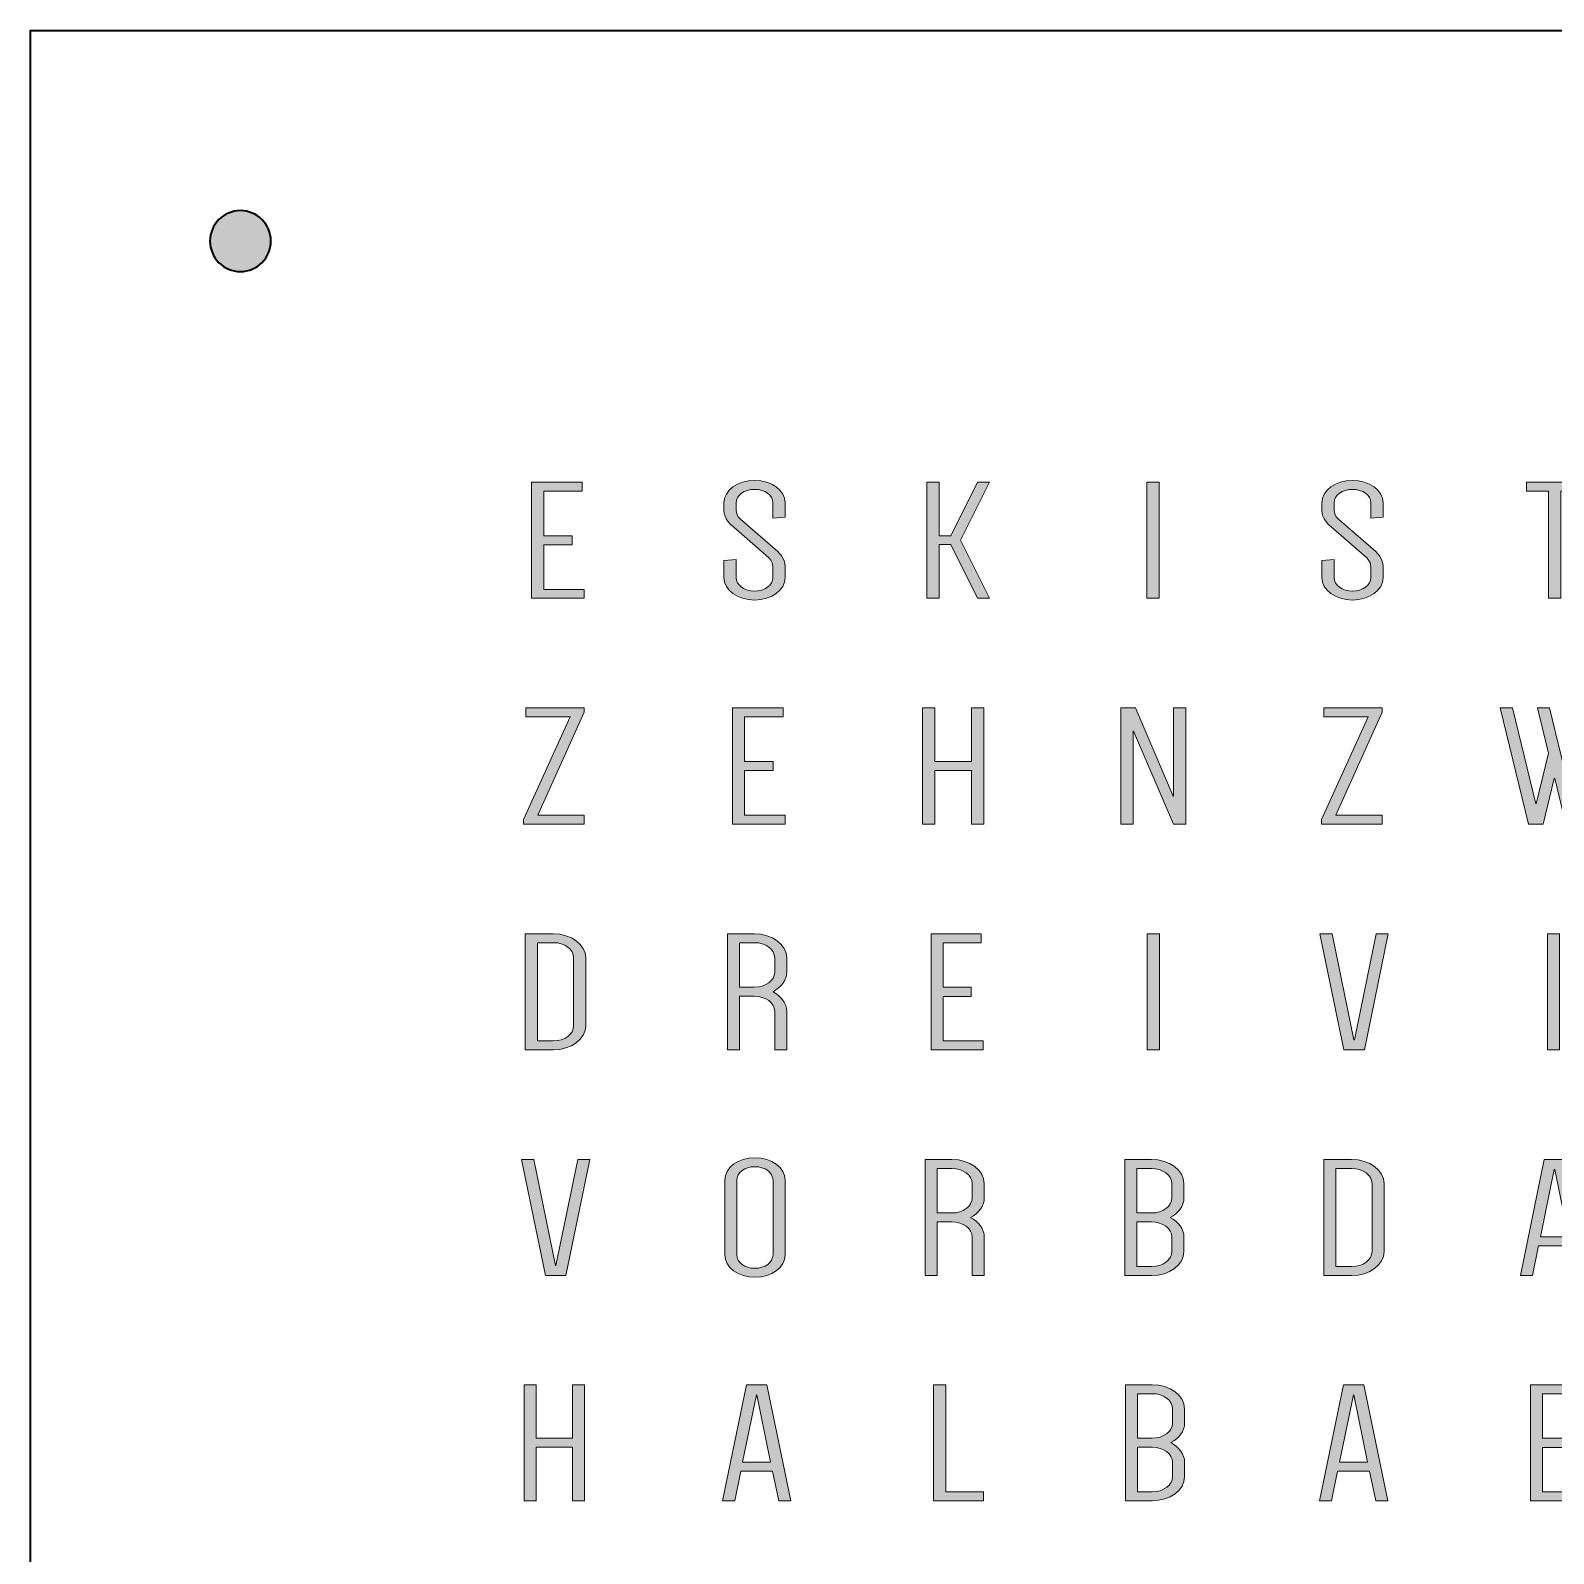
# Model space of a CAD drawing. Header units: inches. Extents: x 0.1 to 50.1, y -50.1 to -0.1.
# Drawn here: x 0.09 to 25.08, y -25.08 to -0.09 of the extents above; entities that cross this region are included whole.
import ezdxf

# ---------------------------------------------------------------- set-up
doc = ezdxf.new("R2010")
doc.units = ezdxf.units.IN
doc.header["$MEASUREMENT"] = 0
doc.layers.add('Ebene 1', color=7, linetype='Continuous')

# ---------------------------------------------------------------- blocks, each defined once
blk = doc.blocks.new('block 2')
at = {"layer": 'Ebene 1'}
h = blk.add_hatch(color=7, dxfattribs=at)
h.dxf.hatch_style = 2
edge = h.paths.add_edge_path()
edge.add_spline(control_points=[(11.585, -8.203), (11.585, -8.203), (11.469, -8.102), (11.469, -7.966), (11.469, -7.966), (11.469, -7.839), (11.469, -7.839), (11.469, -7.635), (11.693, -7.472), (11.971, -7.472), (12.249, -7.472), (12.473, -7.635), (12.473, -7.839), (12.473, -7.839), (12.473, -8.076), (12.473, -8.076), (12.473, -8.076), (12.272, -8.093), (12.272, -8.093), (12.272, -8.093), (12.272, -7.839), (12.272, -7.839), (12.272, -7.717), (12.137, -7.619), (11.971, -7.619), (11.805, -7.619), (11.67, -7.717), (11.67, -7.839), (11.67, -7.839), (11.67, -7.966), (11.67, -7.966), (11.67, -8.048), (11.739, -8.107), (11.739, -8.107), (11.739, -8.107), (12.353, -8.641), (12.353, -8.641), (12.353, -8.641), (12.473, -8.746), (12.473, -8.884), (12.473, -8.884), (12.473, -9.068), (12.473, -9.068), (12.473, -9.271), (12.249, -9.435), (11.971, -9.435), (11.693, -9.435), (11.469, -9.271), (11.469, -9.068), (11.469, -9.068), (11.469, -8.788), (11.469, -8.788), (11.469, -8.788), (11.67, -8.771), (11.67, -8.771), (11.67, -8.771), (11.67, -9.068), (11.67, -9.068), (11.67, -9.19), (11.805, -9.288), (11.971, -9.288), (12.137, -9.288), (12.272, -9.19), (12.272, -9.068), (12.272, -9.068), (12.272, -8.884), (12.272, -8.884), (12.272, -8.802), (12.199, -8.737), (12.199, -8.737), (12.199, -8.737), (11.585, -8.203), (11.585, -8.203)], knot_values=[0, 0, 0, 0, 1, 1, 1, 2, 2, 2, 3, 3, 3, 4, 4, 4, 5, 5, 5, 6, 6, 6, 7, 7, 7, 8, 8, 8, 9, 9, 9, 10, 10, 10, 11, 11, 11, 12, 12, 12, 13, 13, 13, 14, 14, 14, 15, 15, 15, 16, 16, 16, 17, 17, 17, 18, 18, 18, 19, 19, 19, 20, 20, 20, 21, 21, 21, 22, 22, 22, 23, 23, 23, 24, 24, 24, 24], degree=3, periodic=1)
h = blk.add_hatch(color=7, dxfattribs=at)
h.dxf.hatch_style = 2
edge = h.paths.add_edge_path()
edge.add_spline(control_points=[(21.397, -8.203), (21.397, -8.203), (21.281, -8.102), (21.281, -7.966), (21.281, -7.966), (21.281, -7.839), (21.281, -7.839), (21.281, -7.635), (21.505, -7.472), (21.783, -7.472), (22.061, -7.472), (22.285, -7.635), (22.285, -7.839), (22.285, -7.839), (22.285, -8.076), (22.285, -8.076), (22.285, -8.076), (22.084, -8.093), (22.084, -8.093), (22.084, -8.093), (22.084, -7.839), (22.084, -7.839), (22.084, -7.717), (21.949, -7.619), (21.783, -7.619), (21.617, -7.619), (21.482, -7.717), (21.482, -7.839), (21.482, -7.839), (21.482, -7.966), (21.482, -7.966), (21.482, -8.048), (21.551, -8.107), (21.551, -8.107), (21.551, -8.107), (22.165, -8.641), (22.165, -8.641), (22.165, -8.641), (22.285, -8.746), (22.285, -8.884), (22.285, -8.884), (22.285, -9.068), (22.285, -9.068), (22.285, -9.271), (22.061, -9.435), (21.783, -9.435), (21.505, -9.435), (21.281, -9.271), (21.281, -9.068), (21.281, -9.068), (21.281, -8.788), (21.281, -8.788), (21.281, -8.788), (21.482, -8.771), (21.482, -8.771), (21.482, -8.771), (21.482, -9.068), (21.482, -9.068), (21.482, -9.19), (21.617, -9.288), (21.783, -9.288), (21.949, -9.288), (22.084, -9.19), (22.084, -9.068), (22.084, -9.068), (22.084, -8.884), (22.084, -8.884), (22.084, -8.802), (22.011, -8.737), (22.011, -8.737), (22.011, -8.737), (21.397, -8.203), (21.397, -8.203)], knot_values=[0, 0, 0, 0, 1, 1, 1, 2, 2, 2, 3, 3, 3, 4, 4, 4, 5, 5, 5, 6, 6, 6, 7, 7, 7, 8, 8, 8, 9, 9, 9, 10, 10, 10, 11, 11, 11, 12, 12, 12, 13, 13, 13, 14, 14, 14, 15, 15, 15, 16, 16, 16, 17, 17, 17, 18, 18, 18, 19, 19, 19, 20, 20, 20, 21, 21, 21, 22, 22, 22, 23, 23, 23, 24, 24, 24, 24], degree=3, periodic=1)
h = blk.add_hatch(color=7, dxfattribs=at)
h.dxf.hatch_style = 2
h.paths.add_polyline_path([(8.511, -7.647), (8.511, -8.379), (8.978, -8.379), (8.978, -8.528), (8.511, -8.528), (8.511, -9.26), (9.175, -9.26), (9.175, -9.407), (8.31, -9.407), (8.31, -7.5), (9.144, -7.5), (9.144, -7.647)])
h = blk.add_hatch(color=7, dxfattribs=at)
h.dxf.hatch_style = 2
h.paths.add_polyline_path([(14.797, -7.5), (14.998, -7.5), (14.998, -8.379), (15.191, -8.379), (15.628, -7.5), (15.828, -7.5), (15.35, -8.452), (15.828, -9.407), (15.628, -9.407), (15.191, -8.526), (14.998, -8.526), (14.998, -9.407), (14.797, -9.407)])
h = blk.add_hatch(color=7, dxfattribs=at)
h.dxf.hatch_style = 2
h.paths.add_polyline_path([(18.408, -9.407), (18.408, -7.5), (18.609, -7.5), (18.609, -9.407)])
h = blk.add_hatch(color=7, dxfattribs=at)
h.dxf.hatch_style = 2
h.paths.add_polyline_path([(25.564, -7.647), (25.204, -7.647), (25.204, -9.407), (25, -9.407), (25, -7.647), (24.637, -7.647), (24.637, -7.5), (25.564, -7.5)])
at = {"layer": 'Ebene 1', "lineweight": 0}
for points in [[(8.511, -7.647), (8.511, -8.379), (8.978, -8.379), (8.978, -8.528), (8.511, -8.528), (8.511, -9.26), (9.175, -9.26), (9.175, -9.407), (8.31, -9.407), (8.31, -7.5), (9.144, -7.5), (9.144, -7.647), (8.511, -7.647)], [(14.797, -7.5), (14.998, -7.5), (14.998, -8.379), (15.191, -8.379), (15.628, -7.5), (15.828, -7.5), (15.35, -8.452), (15.828, -9.407), (15.628, -9.407), (15.191, -8.526), (14.998, -8.526), (14.998, -9.407), (14.797, -9.407), (14.797, -7.5)], [(18.408, -9.407), (18.408, -7.5), (18.609, -7.5), (18.609, -9.407), (18.408, -9.407)], [(25.564, -7.647), (25.204, -7.647), (25.204, -9.407), (25, -9.407), (25, -7.647), (24.637, -7.647), (24.637, -7.5), (25.564, -7.5), (25.564, -7.647)]]:
    blk.add_lwpolyline(points, dxfattribs=at)
for points in [[(11.585, -8.203), (11.585, -8.203), (11.469, -8.102), (11.469, -7.966), (11.469, -7.966), (11.469, -7.839), (11.469, -7.839), (11.469, -7.635), (11.693, -7.472), (11.971, -7.472), (12.249, -7.472), (12.473, -7.635), (12.473, -7.839), (12.473, -7.839), (12.473, -8.076), (12.473, -8.076), (12.473, -8.076), (12.272, -8.093), (12.272, -8.093), (12.272, -8.093), (12.272, -7.839), (12.272, -7.839), (12.272, -7.717), (12.137, -7.619), (11.971, -7.619), (11.805, -7.619), (11.67, -7.717), (11.67, -7.839), (11.67, -7.839), (11.67, -7.966), (11.67, -7.966), (11.67, -8.048), (11.739, -8.107), (11.739, -8.107), (11.739, -8.107), (12.353, -8.641), (12.353, -8.641), (12.353, -8.641), (12.473, -8.746), (12.473, -8.884), (12.473, -8.884), (12.473, -9.068), (12.473, -9.068), (12.473, -9.271), (12.249, -9.435), (11.971, -9.435), (11.693, -9.435), (11.469, -9.271), (11.469, -9.068), (11.469, -9.068), (11.469, -8.788), (11.469, -8.788), (11.469, -8.788), (11.67, -8.771), (11.67, -8.771), (11.67, -8.771), (11.67, -9.068), (11.67, -9.068), (11.67, -9.19), (11.805, -9.288), (11.971, -9.288), (12.137, -9.288), (12.272, -9.19), (12.272, -9.068), (12.272, -9.068), (12.272, -8.884), (12.272, -8.884), (12.272, -8.802), (12.199, -8.737), (12.199, -8.737), (12.199, -8.737), (11.585, -8.203), (11.585, -8.203)], [(21.397, -8.203), (21.397, -8.203), (21.281, -8.102), (21.281, -7.966), (21.281, -7.966), (21.281, -7.839), (21.281, -7.839), (21.281, -7.635), (21.505, -7.472), (21.783, -7.472), (22.061, -7.472), (22.285, -7.635), (22.285, -7.839), (22.285, -7.839), (22.285, -8.076), (22.285, -8.076), (22.285, -8.076), (22.084, -8.093), (22.084, -8.093), (22.084, -8.093), (22.084, -7.839), (22.084, -7.839), (22.084, -7.717), (21.949, -7.619), (21.783, -7.619), (21.617, -7.619), (21.482, -7.717), (21.482, -7.839), (21.482, -7.839), (21.482, -7.966), (21.482, -7.966), (21.482, -8.048), (21.551, -8.107), (21.551, -8.107), (21.551, -8.107), (22.165, -8.641), (22.165, -8.641), (22.165, -8.641), (22.285, -8.746), (22.285, -8.884), (22.285, -8.884), (22.285, -9.068), (22.285, -9.068), (22.285, -9.271), (22.061, -9.435), (21.783, -9.435), (21.505, -9.435), (21.281, -9.271), (21.281, -9.068), (21.281, -9.068), (21.281, -8.788), (21.281, -8.788), (21.281, -8.788), (21.482, -8.771), (21.482, -8.771), (21.482, -8.771), (21.482, -9.068), (21.482, -9.068), (21.482, -9.19), (21.617, -9.288), (21.783, -9.288), (21.949, -9.288), (22.084, -9.19), (22.084, -9.068), (22.084, -9.068), (22.084, -8.884), (22.084, -8.884), (22.084, -8.802), (22.011, -8.737), (22.011, -8.737), (22.011, -8.737), (21.397, -8.203), (21.397, -8.203)]]:
    blk.add_open_spline(points, degree=3, knots=[0, 0, 0, 0, 1, 1, 1, 2, 2, 2, 3, 3, 3, 4, 4, 4, 5, 5, 5, 6, 6, 6, 7, 7, 7, 8, 8, 8, 9, 9, 9, 10, 10, 10, 11, 11, 11, 12, 12, 12, 13, 13, 13, 14, 14, 14, 15, 15, 15, 16, 16, 16, 17, 17, 17, 18, 18, 18, 19, 19, 19, 20, 20, 20, 21, 21, 21, 22, 22, 22, 23, 23, 23, 24, 24, 24, 24], dxfattribs=at)
blk = doc.blocks.new('block 3')
at = {"layer": 'Ebene 1'}
h = blk.add_hatch(color=7, dxfattribs=at)
h.dxf.hatch_style = 2
h.paths.add_polyline_path([(8.178, -13.038), (8.946, -11.351), (8.216, -11.351), (8.216, -11.204), (9.174, -11.204), (9.174, -11.277), (8.413, -12.964), (9.174, -12.964), (9.174, -13.111), (8.178, -13.111)])
h = blk.add_hatch(color=7, dxfattribs=at)
h.dxf.hatch_style = 2
h.paths.add_polyline_path([(11.807, -11.351), (11.807, -12.083), (12.275, -12.083), (12.275, -12.233), (11.807, -12.233), (11.807, -12.964), (12.472, -12.964), (12.472, -13.111), (11.607, -13.111), (11.607, -11.204), (12.441, -11.204), (12.441, -11.351)])
h = blk.add_hatch(color=7, dxfattribs=at)
h.dxf.hatch_style = 2
h.paths.add_polyline_path([(15.731, -11.204), (15.731, -13.111), (15.53, -13.111), (15.53, -12.23), (14.928, -12.23), (14.928, -13.111), (14.727, -13.111), (14.727, -11.204), (14.928, -11.204), (14.928, -12.083), (15.53, -12.083), (15.53, -11.204)])
h = blk.add_hatch(color=7, dxfattribs=at)
h.dxf.hatch_style = 2
h.paths.add_polyline_path([(17.982, -11.204), (18.225, -11.204), (18.839, -12.651), (18.847, -12.651), (18.847, -11.204), (19.048, -11.204), (19.048, -13.111), (18.847, -13.111), (18.191, -11.585), (18.183, -11.585), (18.183, -13.111), (17.982, -13.111)])
h = blk.add_hatch(color=7, dxfattribs=at)
h.dxf.hatch_style = 2
h.paths.add_polyline_path([(21.272, -13.038), (22.041, -11.351), (21.311, -11.351), (21.311, -11.204), (22.269, -11.204), (22.269, -11.277), (21.508, -12.964), (22.269, -12.964), (22.269, -13.111), (21.272, -13.111)])
h = blk.add_hatch(color=7, dxfattribs=at)
h.dxf.hatch_style = 2
h.paths.add_polyline_path([(25.524, -13.111), (25.284, -13.111), (25.103, -12.362), (25.095, -12.362), (24.914, -13.111), (24.674, -13.111), (24.207, -11.204), (24.408, -11.204), (24.79, -12.781), (24.798, -12.781), (24.999, -11.95), (24.817, -11.204), (25.018, -11.204), (25.4, -12.781), (25.408, -12.781), (25.79, -11.204), (25.991, -11.204)])
at = {"layer": 'Ebene 1', "lineweight": 0}
for points in [[(8.178, -13.038), (8.946, -11.351), (8.216, -11.351), (8.216, -11.204), (9.174, -11.204), (9.174, -11.277), (8.413, -12.964), (9.174, -12.964), (9.174, -13.111), (8.178, -13.111), (8.178, -13.038)], [(11.807, -11.351), (11.807, -12.083), (12.275, -12.083), (12.275, -12.233), (11.807, -12.233), (11.807, -12.964), (12.472, -12.964), (12.472, -13.111), (11.607, -13.111), (11.607, -11.204), (12.441, -11.204), (12.441, -11.351), (11.807, -11.351)], [(15.731, -11.204), (15.731, -13.111), (15.53, -13.111), (15.53, -12.23), (14.928, -12.23), (14.928, -13.111), (14.727, -13.111), (14.727, -11.204), (14.928, -11.204), (14.928, -12.083), (15.53, -12.083), (15.53, -11.204), (15.731, -11.204)], [(17.982, -11.204), (18.225, -11.204), (18.839, -12.651), (18.847, -12.651), (18.847, -11.204), (19.048, -11.204), (19.048, -13.111), (18.847, -13.111), (18.191, -11.585), (18.183, -11.585), (18.183, -13.111), (17.982, -13.111), (17.982, -11.204)], [(21.272, -13.038), (22.041, -11.351), (21.311, -11.351), (21.311, -11.204), (22.269, -11.204), (22.269, -11.277), (21.508, -12.964), (22.269, -12.964), (22.269, -13.111), (21.272, -13.111), (21.272, -13.038)], [(25.524, -13.111), (25.284, -13.111), (25.103, -12.362), (25.095, -12.362), (24.914, -13.111), (24.674, -13.111), (24.207, -11.204), (24.408, -11.204), (24.79, -12.781), (24.798, -12.781), (24.999, -11.95), (24.817, -11.204), (25.018, -11.204), (25.4, -12.781), (25.408, -12.781), (25.79, -11.204), (25.991, -11.204), (25.524, -13.111)]]:
    blk.add_lwpolyline(points, dxfattribs=at)
blk = doc.blocks.new('block 4')
at = {"layer": 'Ebene 1'}
h = blk.add_hatch(color=7, dxfattribs=at)
h.dxf.hatch_style = 2
edge = h.paths.add_edge_path()
edge.add_spline(control_points=[(9.2, -16.421), (9.2, -16.639), (8.96, -16.817), (8.667, -16.817), (8.667, -16.817), (8.209, -16.817), (8.209, -16.817), (8.209, -16.817), (8.209, -14.912), (8.209, -14.912), (8.209, -14.912), (8.667, -14.912), (8.667, -14.912), (8.96, -14.912), (9.2, -15.089), (9.2, -15.307), (9.2, -15.307), (9.2, -16.421), (9.2, -16.421)], knot_values=[0, 0, 0, 0, 1, 1, 1, 2, 2, 2, 3, 3, 3, 4, 4, 4, 5, 5, 5, 6, 6, 6, 6], degree=3, periodic=1)
edge = h.paths.add_edge_path()
edge.add_spline(control_points=[(9.002, -15.307), (9.002, -15.168), (8.853, -15.058), (8.667, -15.058), (8.667, -15.058), (8.407, -15.058), (8.407, -15.058), (8.407, -15.058), (8.407, -16.67), (8.407, -16.67), (8.407, -16.67), (8.667, -16.67), (8.667, -16.67), (8.853, -16.67), (9.002, -16.56), (9.002, -16.421), (9.002, -16.421), (9.002, -15.307), (9.002, -15.307)], knot_values=[0, 0, 0, 0, 1, 1, 1, 2, 2, 2, 3, 3, 3, 4, 4, 4, 5, 5, 5, 6, 6, 6, 6], degree=3, periodic=1)
h = blk.add_hatch(color=7, dxfattribs=at)
h.dxf.hatch_style = 2
edge = h.paths.add_edge_path()
edge.add_spline(control_points=[(12.499, -16.817), (12.499, -16.817), (12.301, -16.817), (12.301, -16.817), (12.301, -16.817), (12.301, -16.184), (12.301, -16.184), (12.301, -16.046), (12.153, -15.936), (11.966, -15.936), (11.966, -15.936), (11.726, -15.936), (11.726, -15.936), (11.726, -15.936), (11.726, -16.817), (11.726, -16.817), (11.726, -16.817), (11.528, -16.817), (11.528, -16.817), (11.528, -16.817), (11.528, -14.912), (11.528, -14.912), (11.528, -14.912), (11.966, -14.912), (11.966, -14.912), (12.259, -14.912), (12.499, -15.089), (12.499, -15.307), (12.499, -15.307), (12.499, -15.541), (12.499, -15.541), (12.499, -15.674), (12.408, -15.792), (12.274, -15.863), (12.408, -15.936), (12.499, -16.052), (12.499, -16.184), (12.499, -16.184), (12.499, -16.817), (12.499, -16.817)], knot_values=[0, 0, 0, 0, 1, 1, 1, 2, 2, 2, 3, 3, 3, 4, 4, 4, 5, 5, 5, 6, 6, 6, 7, 7, 7, 8, 8, 8, 9, 9, 9, 10, 10, 10, 11, 11, 11, 12, 12, 12, 13, 13, 13, 13], degree=3, periodic=1)
edge = h.paths.add_edge_path()
edge.add_spline(control_points=[(11.966, -15.789), (12.153, -15.789), (12.301, -15.679), (12.301, -15.541), (12.301, -15.541), (12.301, -15.307), (12.301, -15.307), (12.301, -15.168), (12.153, -15.058), (11.966, -15.058), (11.966, -15.058), (11.726, -15.058), (11.726, -15.058), (11.726, -15.058), (11.726, -15.789), (11.726, -15.789), (11.726, -15.789), (11.966, -15.789), (11.966, -15.789)], knot_values=[0, 0, 0, 0, 1, 1, 1, 2, 2, 2, 3, 3, 3, 4, 4, 4, 5, 5, 5, 6, 6, 6, 6], degree=3, periodic=1)
h = blk.add_hatch(color=7, dxfattribs=at)
h.dxf.hatch_style = 2
h.paths.add_polyline_path([(15.067, -15.058), (15.067, -15.789), (15.528, -15.789), (15.528, -15.939), (15.067, -15.939), (15.067, -16.67), (15.722, -16.67), (15.722, -16.817), (14.869, -16.817), (14.869, -14.912), (15.692, -14.912), (15.692, -15.058)])
h = blk.add_hatch(color=7, dxfattribs=at)
h.dxf.hatch_style = 2
h.paths.add_polyline_path([(18.416, -16.817), (18.416, -14.912), (18.614, -14.912), (18.614, -16.817)])
h = blk.add_hatch(color=7, dxfattribs=at)
h.dxf.hatch_style = 2
h.paths.add_polyline_path([(22.172, -14.912), (22.37, -14.912), (21.978, -16.817), (21.643, -16.817), (21.25, -14.912), (21.448, -14.912), (21.806, -16.653), (21.814, -16.653)])
h = blk.add_hatch(color=7, dxfattribs=at)
h.dxf.hatch_style = 2
h.paths.add_polyline_path([(24.984, -16.817), (24.984, -14.912), (25.182, -14.912), (25.182, -16.817)])
at = {"layer": 'Ebene 1', "lineweight": 0}
for points in [[(15.067, -15.058), (15.067, -15.789), (15.528, -15.789), (15.528, -15.939), (15.067, -15.939), (15.067, -16.67), (15.722, -16.67), (15.722, -16.817), (14.869, -16.817), (14.869, -14.912), (15.692, -14.912), (15.692, -15.058), (15.067, -15.058)], [(18.416, -16.817), (18.416, -14.912), (18.614, -14.912), (18.614, -16.817), (18.416, -16.817)], [(22.172, -14.912), (22.37, -14.912), (21.978, -16.817), (21.643, -16.817), (21.25, -14.912), (21.448, -14.912), (21.806, -16.653), (21.814, -16.653), (22.172, -14.912)], [(24.984, -16.817), (24.984, -14.912), (25.182, -14.912), (25.182, -16.817), (24.984, -16.817)]]:
    blk.add_lwpolyline(points, dxfattribs=at)
for points, knots in [([(9.2, -16.421), (9.2, -16.639), (8.96, -16.817), (8.667, -16.817), (8.667, -16.817), (8.209, -16.817), (8.209, -16.817), (8.209, -16.817), (8.209, -14.912), (8.209, -14.912), (8.209, -14.912), (8.667, -14.912), (8.667, -14.912), (8.96, -14.912), (9.2, -15.089), (9.2, -15.307), (9.2, -15.307), (9.2, -16.421), (9.2, -16.421)], [0, 0, 0, 0, 1, 1, 1, 2, 2, 2, 3, 3, 3, 4, 4, 4, 5, 5, 5, 6, 6, 6, 6]), ([(12.499, -16.817), (12.499, -16.817), (12.301, -16.817), (12.301, -16.817), (12.301, -16.817), (12.301, -16.184), (12.301, -16.184), (12.301, -16.046), (12.153, -15.936), (11.966, -15.936), (11.966, -15.936), (11.726, -15.936), (11.726, -15.936), (11.726, -15.936), (11.726, -16.817), (11.726, -16.817), (11.726, -16.817), (11.528, -16.817), (11.528, -16.817), (11.528, -16.817), (11.528, -14.912), (11.528, -14.912), (11.528, -14.912), (11.966, -14.912), (11.966, -14.912), (12.259, -14.912), (12.499, -15.089), (12.499, -15.307), (12.499, -15.307), (12.499, -15.541), (12.499, -15.541), (12.499, -15.674), (12.408, -15.792), (12.274, -15.863), (12.408, -15.936), (12.499, -16.052), (12.499, -16.184), (12.499, -16.184), (12.499, -16.817), (12.499, -16.817)], [0, 0, 0, 0, 1, 1, 1, 2, 2, 2, 3, 3, 3, 4, 4, 4, 5, 5, 5, 6, 6, 6, 7, 7, 7, 8, 8, 8, 9, 9, 9, 10, 10, 10, 11, 11, 11, 12, 12, 12, 13, 13, 13, 13]), ([(9.002, -15.307), (9.002, -15.168), (8.853, -15.058), (8.667, -15.058), (8.667, -15.058), (8.407, -15.058), (8.407, -15.058), (8.407, -15.058), (8.407, -16.67), (8.407, -16.67), (8.407, -16.67), (8.667, -16.67), (8.667, -16.67), (8.853, -16.67), (9.002, -16.56), (9.002, -16.421), (9.002, -16.421), (9.002, -15.307), (9.002, -15.307)], [0, 0, 0, 0, 1, 1, 1, 2, 2, 2, 3, 3, 3, 4, 4, 4, 5, 5, 5, 6, 6, 6, 6]), ([(11.966, -15.789), (12.153, -15.789), (12.301, -15.679), (12.301, -15.541), (12.301, -15.541), (12.301, -15.307), (12.301, -15.307), (12.301, -15.168), (12.153, -15.058), (11.966, -15.058), (11.966, -15.058), (11.726, -15.058), (11.726, -15.058), (11.726, -15.058), (11.726, -15.789), (11.726, -15.789), (11.726, -15.789), (11.966, -15.789), (11.966, -15.789)], [0, 0, 0, 0, 1, 1, 1, 2, 2, 2, 3, 3, 3, 4, 4, 4, 5, 5, 5, 6, 6, 6, 6])]:
    blk.add_open_spline(points, degree=3, knots=knots, dxfattribs=at)
blk = doc.blocks.new('block 5')
at = {"layer": 'Ebene 1'}
h = blk.add_hatch(color=7, dxfattribs=at)
h.dxf.hatch_style = 2
h.paths.add_polyline_path([(9.07, -18.616), (9.269, -18.616), (8.876, -20.521), (8.541, -20.521), (8.148, -18.616), (8.346, -18.616), (8.705, -20.357), (8.712, -20.357)])
h = blk.add_hatch(color=7, dxfattribs=at)
h.dxf.hatch_style = 2
edge = h.paths.add_edge_path()
edge.add_spline(control_points=[(11.482, -18.955), (11.482, -18.751), (11.703, -18.588), (11.977, -18.588), (12.252, -18.588), (12.473, -18.751), (12.473, -18.955), (12.473, -18.955), (12.473, -20.182), (12.473, -20.182), (12.473, -20.385), (12.252, -20.549), (11.977, -20.549), (11.703, -20.549), (11.482, -20.385), (11.482, -20.182), (11.482, -20.182), (11.482, -18.955), (11.482, -18.955)], knot_values=[0, 0, 0, 0, 1, 1, 1, 2, 2, 2, 3, 3, 3, 4, 4, 4, 5, 5, 5, 6, 6, 6, 6], degree=3, periodic=1)
edge = h.paths.add_edge_path()
edge.add_spline(control_points=[(11.68, -20.182), (11.68, -20.304), (11.813, -20.402), (11.977, -20.402), (12.141, -20.402), (12.274, -20.304), (12.274, -20.182), (12.274, -20.182), (12.274, -18.955), (12.274, -18.955), (12.274, -18.833), (12.141, -18.734), (11.977, -18.734), (11.813, -18.734), (11.68, -18.833), (11.68, -18.955), (11.68, -18.955), (11.68, -20.182), (11.68, -20.182)], knot_values=[0, 0, 0, 0, 1, 1, 1, 2, 2, 2, 3, 3, 3, 4, 4, 4, 5, 5, 5, 6, 6, 6, 6], degree=3, periodic=1)
h = blk.add_hatch(color=7, dxfattribs=at)
h.dxf.hatch_style = 2
edge = h.paths.add_edge_path()
edge.add_spline(control_points=[(15.741, -20.521), (15.741, -20.521), (15.543, -20.521), (15.543, -20.521), (15.543, -20.521), (15.543, -19.889), (15.543, -19.889), (15.543, -19.75), (15.395, -19.64), (15.208, -19.64), (15.208, -19.64), (14.968, -19.64), (14.968, -19.64), (14.968, -19.64), (14.968, -20.521), (14.968, -20.521), (14.968, -20.521), (14.77, -20.521), (14.77, -20.521), (14.77, -20.521), (14.77, -18.616), (14.77, -18.616), (14.77, -18.616), (15.208, -18.616), (15.208, -18.616), (15.501, -18.616), (15.741, -18.794), (15.741, -19.011), (15.741, -19.011), (15.741, -19.245), (15.741, -19.245), (15.741, -19.378), (15.65, -19.496), (15.517, -19.567), (15.65, -19.64), (15.741, -19.756), (15.741, -19.889), (15.741, -19.889), (15.741, -20.521), (15.741, -20.521)], knot_values=[0, 0, 0, 0, 1, 1, 1, 2, 2, 2, 3, 3, 3, 4, 4, 4, 5, 5, 5, 6, 6, 6, 7, 7, 7, 8, 8, 8, 9, 9, 9, 10, 10, 10, 11, 11, 11, 12, 12, 12, 13, 13, 13, 13], degree=3, periodic=1)
edge = h.paths.add_edge_path()
edge.add_spline(control_points=[(15.208, -19.494), (15.395, -19.494), (15.543, -19.384), (15.543, -19.245), (15.543, -19.245), (15.543, -19.011), (15.543, -19.011), (15.543, -18.873), (15.395, -18.763), (15.208, -18.763), (15.208, -18.763), (14.968, -18.763), (14.968, -18.763), (14.968, -18.763), (14.968, -19.494), (14.968, -19.494), (14.968, -19.494), (15.208, -19.494), (15.208, -19.494)], knot_values=[0, 0, 0, 0, 1, 1, 1, 2, 2, 2, 3, 3, 3, 4, 4, 4, 5, 5, 5, 6, 6, 6, 6], degree=3, periodic=1)
h = blk.add_hatch(color=7, dxfattribs=at)
h.dxf.hatch_style = 2
edge = h.paths.add_edge_path()
edge.add_spline(control_points=[(18.046, -20.521), (18.046, -20.521), (18.046, -18.616), (18.046, -18.616), (18.046, -18.616), (18.484, -18.616), (18.484, -18.616), (18.778, -18.616), (19.018, -18.794), (19.018, -19.011), (19.018, -19.011), (19.018, -19.245), (19.018, -19.245), (19.018, -19.378), (18.926, -19.496), (18.793, -19.567), (18.926, -19.64), (19.018, -19.756), (19.018, -19.889), (19.018, -19.889), (19.018, -20.126), (19.018, -20.126), (19.018, -20.343), (18.778, -20.521), (18.484, -20.521), (18.484, -20.521), (18.046, -20.521), (18.046, -20.521)], knot_values=[0, 0, 0, 0, 1, 1, 1, 2, 2, 2, 3, 3, 3, 4, 4, 4, 5, 5, 5, 6, 6, 6, 7, 7, 7, 8, 8, 8, 9, 9, 9, 9], degree=3, periodic=1)
edge = h.paths.add_edge_path()
edge.add_spline(control_points=[(18.484, -19.494), (18.671, -19.494), (18.82, -19.384), (18.82, -19.245), (18.82, -19.245), (18.82, -19.011), (18.82, -19.011), (18.82, -18.873), (18.671, -18.763), (18.484, -18.763), (18.484, -18.763), (18.244, -18.763), (18.244, -18.763), (18.244, -18.763), (18.244, -19.494), (18.244, -19.494), (18.244, -19.494), (18.484, -19.494), (18.484, -19.494)], knot_values=[0, 0, 0, 0, 1, 1, 1, 2, 2, 2, 3, 3, 3, 4, 4, 4, 5, 5, 5, 6, 6, 6, 6], degree=3, periodic=1)
edge = h.paths.add_edge_path()
edge.add_spline(control_points=[(18.82, -19.889), (18.82, -19.75), (18.671, -19.64), (18.484, -19.64), (18.484, -19.64), (18.244, -19.64), (18.244, -19.64), (18.244, -19.64), (18.244, -20.374), (18.244, -20.374), (18.244, -20.374), (18.484, -20.374), (18.484, -20.374), (18.671, -20.374), (18.82, -20.264), (18.82, -20.126), (18.82, -20.126), (18.82, -19.889), (18.82, -19.889)], knot_values=[0, 0, 0, 0, 1, 1, 1, 2, 2, 2, 3, 3, 3, 4, 4, 4, 5, 5, 5, 6, 6, 6, 6], degree=3, periodic=1)
h = blk.add_hatch(color=7, dxfattribs=at)
h.dxf.hatch_style = 2
edge = h.paths.add_edge_path()
edge.add_spline(control_points=[(22.302, -20.126), (22.302, -20.343), (22.062, -20.521), (21.769, -20.521), (21.769, -20.521), (21.311, -20.521), (21.311, -20.521), (21.311, -20.521), (21.311, -18.616), (21.311, -18.616), (21.311, -18.616), (21.769, -18.616), (21.769, -18.616), (22.062, -18.616), (22.302, -18.794), (22.302, -19.011), (22.302, -19.011), (22.302, -20.126), (22.302, -20.126)], knot_values=[0, 0, 0, 0, 1, 1, 1, 2, 2, 2, 3, 3, 3, 4, 4, 4, 5, 5, 5, 6, 6, 6, 6], degree=3, periodic=1)
edge = h.paths.add_edge_path()
edge.add_spline(control_points=[(22.104, -19.011), (22.104, -18.873), (21.955, -18.763), (21.769, -18.763), (21.769, -18.763), (21.509, -18.763), (21.509, -18.763), (21.509, -18.763), (21.509, -20.374), (21.509, -20.374), (21.509, -20.374), (21.769, -20.374), (21.769, -20.374), (21.955, -20.374), (22.104, -20.264), (22.104, -20.126), (22.104, -20.126), (22.104, -19.011), (22.104, -19.011)], knot_values=[0, 0, 0, 0, 1, 1, 1, 2, 2, 2, 3, 3, 3, 4, 4, 4, 5, 5, 5, 6, 6, 6, 6], degree=3, periodic=1)
h = blk.add_hatch(color=7, dxfattribs=at)
h.dxf.hatch_style = 2
h.paths.add_polyline_path([(25.658, -20.521), (25.46, -20.521), (25.357, -20.033), (24.835, -20.033), (24.736, -20.521), (24.538, -20.521), (24.931, -18.616), (25.266, -18.616)])
h.paths.add_polyline_path([(24.866, -19.886), (25.327, -19.886), (25.102, -18.78), (25.095, -18.78)])
at = {"layer": 'Ebene 1', "lineweight": 0}
for points in [[(9.07, -18.616), (9.269, -18.616), (8.876, -20.521), (8.541, -20.521), (8.148, -18.616), (8.346, -18.616), (8.705, -20.357), (8.712, -20.357), (9.07, -18.616)], [(25.658, -20.521), (25.46, -20.521), (25.357, -20.033), (24.835, -20.033), (24.736, -20.521), (24.538, -20.521), (24.931, -18.616), (25.266, -18.616), (25.658, -20.521)], [(24.866, -19.886), (25.327, -19.886), (25.102, -18.78), (25.095, -18.78), (24.866, -19.886)]]:
    blk.add_lwpolyline(points, dxfattribs=at)
for points, knots in [([(11.482, -18.955), (11.482, -18.751), (11.703, -18.588), (11.977, -18.588), (12.252, -18.588), (12.473, -18.751), (12.473, -18.955), (12.473, -18.955), (12.473, -20.182), (12.473, -20.182), (12.473, -20.385), (12.252, -20.549), (11.977, -20.549), (11.703, -20.549), (11.482, -20.385), (11.482, -20.182), (11.482, -20.182), (11.482, -18.955), (11.482, -18.955)], [0, 0, 0, 0, 1, 1, 1, 2, 2, 2, 3, 3, 3, 4, 4, 4, 5, 5, 5, 6, 6, 6, 6]), ([(11.68, -20.182), (11.68, -20.304), (11.813, -20.402), (11.977, -20.402), (12.141, -20.402), (12.274, -20.304), (12.274, -20.182), (12.274, -20.182), (12.274, -18.955), (12.274, -18.955), (12.274, -18.833), (12.141, -18.734), (11.977, -18.734), (11.813, -18.734), (11.68, -18.833), (11.68, -18.955), (11.68, -18.955), (11.68, -20.182), (11.68, -20.182)], [0, 0, 0, 0, 1, 1, 1, 2, 2, 2, 3, 3, 3, 4, 4, 4, 5, 5, 5, 6, 6, 6, 6]), ([(15.741, -20.521), (15.741, -20.521), (15.543, -20.521), (15.543, -20.521), (15.543, -20.521), (15.543, -19.889), (15.543, -19.889), (15.543, -19.75), (15.395, -19.64), (15.208, -19.64), (15.208, -19.64), (14.968, -19.64), (14.968, -19.64), (14.968, -19.64), (14.968, -20.521), (14.968, -20.521), (14.968, -20.521), (14.77, -20.521), (14.77, -20.521), (14.77, -20.521), (14.77, -18.616), (14.77, -18.616), (14.77, -18.616), (15.208, -18.616), (15.208, -18.616), (15.501, -18.616), (15.741, -18.794), (15.741, -19.011), (15.741, -19.011), (15.741, -19.245), (15.741, -19.245), (15.741, -19.378), (15.65, -19.496), (15.517, -19.567), (15.65, -19.64), (15.741, -19.756), (15.741, -19.889), (15.741, -19.889), (15.741, -20.521), (15.741, -20.521)], [0, 0, 0, 0, 1, 1, 1, 2, 2, 2, 3, 3, 3, 4, 4, 4, 5, 5, 5, 6, 6, 6, 7, 7, 7, 8, 8, 8, 9, 9, 9, 10, 10, 10, 11, 11, 11, 12, 12, 12, 13, 13, 13, 13]), ([(18.046, -20.521), (18.046, -20.521), (18.046, -18.616), (18.046, -18.616), (18.046, -18.616), (18.484, -18.616), (18.484, -18.616), (18.778, -18.616), (19.018, -18.794), (19.018, -19.011), (19.018, -19.011), (19.018, -19.245), (19.018, -19.245), (19.018, -19.378), (18.926, -19.496), (18.793, -19.567), (18.926, -19.64), (19.018, -19.756), (19.018, -19.889), (19.018, -19.889), (19.018, -20.126), (19.018, -20.126), (19.018, -20.343), (18.778, -20.521), (18.484, -20.521), (18.484, -20.521), (18.046, -20.521), (18.046, -20.521)], [0, 0, 0, 0, 1, 1, 1, 2, 2, 2, 3, 3, 3, 4, 4, 4, 5, 5, 5, 6, 6, 6, 7, 7, 7, 8, 8, 8, 9, 9, 9, 9]), ([(22.302, -20.126), (22.302, -20.343), (22.062, -20.521), (21.769, -20.521), (21.769, -20.521), (21.311, -20.521), (21.311, -20.521), (21.311, -20.521), (21.311, -18.616), (21.311, -18.616), (21.311, -18.616), (21.769, -18.616), (21.769, -18.616), (22.062, -18.616), (22.302, -18.794), (22.302, -19.011), (22.302, -19.011), (22.302, -20.126), (22.302, -20.126)], [0, 0, 0, 0, 1, 1, 1, 2, 2, 2, 3, 3, 3, 4, 4, 4, 5, 5, 5, 6, 6, 6, 6]), ([(15.208, -19.494), (15.395, -19.494), (15.543, -19.384), (15.543, -19.245), (15.543, -19.245), (15.543, -19.011), (15.543, -19.011), (15.543, -18.873), (15.395, -18.763), (15.208, -18.763), (15.208, -18.763), (14.968, -18.763), (14.968, -18.763), (14.968, -18.763), (14.968, -19.494), (14.968, -19.494), (14.968, -19.494), (15.208, -19.494), (15.208, -19.494)], [0, 0, 0, 0, 1, 1, 1, 2, 2, 2, 3, 3, 3, 4, 4, 4, 5, 5, 5, 6, 6, 6, 6]), ([(18.484, -19.494), (18.671, -19.494), (18.82, -19.384), (18.82, -19.245), (18.82, -19.245), (18.82, -19.011), (18.82, -19.011), (18.82, -18.873), (18.671, -18.763), (18.484, -18.763), (18.484, -18.763), (18.244, -18.763), (18.244, -18.763), (18.244, -18.763), (18.244, -19.494), (18.244, -19.494), (18.244, -19.494), (18.484, -19.494), (18.484, -19.494)], [0, 0, 0, 0, 1, 1, 1, 2, 2, 2, 3, 3, 3, 4, 4, 4, 5, 5, 5, 6, 6, 6, 6]), ([(22.104, -19.011), (22.104, -18.873), (21.955, -18.763), (21.769, -18.763), (21.769, -18.763), (21.509, -18.763), (21.509, -18.763), (21.509, -18.763), (21.509, -20.374), (21.509, -20.374), (21.509, -20.374), (21.769, -20.374), (21.769, -20.374), (21.955, -20.374), (22.104, -20.264), (22.104, -20.126), (22.104, -20.126), (22.104, -19.011), (22.104, -19.011)], [0, 0, 0, 0, 1, 1, 1, 2, 2, 2, 3, 3, 3, 4, 4, 4, 5, 5, 5, 6, 6, 6, 6]), ([(18.82, -19.889), (18.82, -19.75), (18.671, -19.64), (18.484, -19.64), (18.484, -19.64), (18.244, -19.64), (18.244, -19.64), (18.244, -19.64), (18.244, -20.374), (18.244, -20.374), (18.244, -20.374), (18.484, -20.374), (18.484, -20.374), (18.671, -20.374), (18.82, -20.264), (18.82, -20.126), (18.82, -20.126), (18.82, -19.889), (18.82, -19.889)], [0, 0, 0, 0, 1, 1, 1, 2, 2, 2, 3, 3, 3, 4, 4, 4, 5, 5, 5, 6, 6, 6, 6])]:
    blk.add_open_spline(points, degree=3, knots=knots, dxfattribs=at)
blk = doc.blocks.new('block 6')
at = {"layer": 'Ebene 1'}
h = blk.add_hatch(color=7, dxfattribs=at)
h.dxf.hatch_style = 2
h.paths.add_polyline_path([(9.18, -22.312), (9.18, -24.217), (8.981, -24.217), (8.981, -23.337), (8.387, -23.337), (8.387, -24.217), (8.189, -24.217), (8.189, -22.312), (8.387, -22.312), (8.387, -23.19), (8.981, -23.19), (8.981, -22.312)])
h = blk.add_hatch(color=7, dxfattribs=at)
h.dxf.hatch_style = 2
h.paths.add_polyline_path([(12.567, -24.217), (12.368, -24.217), (12.266, -23.729), (11.744, -23.729), (11.645, -24.217), (11.446, -24.217), (11.839, -22.312), (12.174, -22.312)])
h.paths.add_polyline_path([(11.774, -23.582), (12.235, -23.582), (12.01, -22.476), (12.003, -22.476)])
h = blk.add_hatch(color=7, dxfattribs=at)
h.dxf.hatch_style = 2
h.paths.add_polyline_path([(15.729, -24.071), (15.729, -24.217), (14.91, -24.217), (14.91, -22.312), (15.108, -22.312), (15.108, -24.071)])
h = blk.add_hatch(color=7, dxfattribs=at)
h.dxf.hatch_style = 2
edge = h.paths.add_edge_path()
edge.add_spline(control_points=[(18.057, -24.217), (18.057, -24.217), (18.057, -22.312), (18.057, -22.312), (18.057, -22.312), (18.495, -22.312), (18.495, -22.312), (18.788, -22.312), (19.028, -22.49), (19.028, -22.708), (19.028, -22.708), (19.028, -22.942), (19.028, -22.942), (19.028, -23.074), (18.937, -23.193), (18.803, -23.263), (18.937, -23.337), (19.028, -23.453), (19.028, -23.585), (19.028, -23.585), (19.028, -23.822), (19.028, -23.822), (19.028, -24.04), (18.788, -24.217), (18.495, -24.217), (18.495, -24.217), (18.057, -24.217), (18.057, -24.217)], knot_values=[0, 0, 0, 0, 1, 1, 1, 2, 2, 2, 3, 3, 3, 4, 4, 4, 5, 5, 5, 6, 6, 6, 7, 7, 7, 8, 8, 8, 9, 9, 9, 9], degree=3, periodic=1)
edge = h.paths.add_edge_path()
edge.add_spline(control_points=[(18.495, -23.19), (18.681, -23.19), (18.83, -23.08), (18.83, -22.942), (18.83, -22.942), (18.83, -22.708), (18.83, -22.708), (18.83, -22.569), (18.681, -22.459), (18.495, -22.459), (18.495, -22.459), (18.255, -22.459), (18.255, -22.459), (18.255, -22.459), (18.255, -23.19), (18.255, -23.19), (18.255, -23.19), (18.495, -23.19), (18.495, -23.19)], knot_values=[0, 0, 0, 0, 1, 1, 1, 2, 2, 2, 3, 3, 3, 4, 4, 4, 5, 5, 5, 6, 6, 6, 6], degree=3, periodic=1)
edge = h.paths.add_edge_path()
edge.add_spline(control_points=[(18.83, -23.585), (18.83, -23.447), (18.681, -23.337), (18.495, -23.337), (18.495, -23.337), (18.255, -23.337), (18.255, -23.337), (18.255, -23.337), (18.255, -24.071), (18.255, -24.071), (18.255, -24.071), (18.495, -24.071), (18.495, -24.071), (18.681, -24.071), (18.83, -23.961), (18.83, -23.822), (18.83, -23.822), (18.83, -23.585), (18.83, -23.585)], knot_values=[0, 0, 0, 0, 1, 1, 1, 2, 2, 2, 3, 3, 3, 4, 4, 4, 5, 5, 5, 6, 6, 6, 6], degree=3, periodic=1)
h = blk.add_hatch(color=7, dxfattribs=at)
h.dxf.hatch_style = 2
h.paths.add_polyline_path([(22.362, -24.217), (22.164, -24.217), (22.061, -23.729), (21.539, -23.729), (21.44, -24.217), (21.242, -24.217), (21.634, -22.312), (21.969, -22.312)])
h.paths.add_polyline_path([(21.569, -23.582), (22.03, -23.582), (21.805, -22.476), (21.798, -22.476)])
h = blk.add_hatch(color=7, dxfattribs=at)
h.dxf.hatch_style = 2
h.paths.add_polyline_path([(24.903, -22.459), (24.903, -23.19), (25.364, -23.19), (25.364, -23.34), (24.903, -23.34), (24.903, -24.071), (25.558, -24.071), (25.558, -24.217), (24.705, -24.217), (24.705, -22.312), (25.528, -22.312), (25.528, -22.459)])
at = {"layer": 'Ebene 1', "lineweight": 0}
for points in [[(9.18, -22.312), (9.18, -24.217), (8.981, -24.217), (8.981, -23.337), (8.387, -23.337), (8.387, -24.217), (8.189, -24.217), (8.189, -22.312), (8.387, -22.312), (8.387, -23.19), (8.981, -23.19), (8.981, -22.312), (9.18, -22.312)], [(12.567, -24.217), (12.368, -24.217), (12.266, -23.729), (11.744, -23.729), (11.645, -24.217), (11.446, -24.217), (11.839, -22.312), (12.174, -22.312), (12.567, -24.217)], [(11.774, -23.582), (12.235, -23.582), (12.01, -22.476), (12.003, -22.476), (11.774, -23.582)], [(15.729, -24.071), (15.729, -24.217), (14.91, -24.217), (14.91, -22.312), (15.108, -22.312), (15.108, -24.071), (15.729, -24.071)], [(22.362, -24.217), (22.164, -24.217), (22.061, -23.729), (21.539, -23.729), (21.44, -24.217), (21.242, -24.217), (21.634, -22.312), (21.969, -22.312), (22.362, -24.217)], [(21.569, -23.582), (22.03, -23.582), (21.805, -22.476), (21.798, -22.476), (21.569, -23.582)], [(24.903, -22.459), (24.903, -23.19), (25.364, -23.19), (25.364, -23.34), (24.903, -23.34), (24.903, -24.071), (25.558, -24.071), (25.558, -24.217), (24.705, -24.217), (24.705, -22.312), (25.528, -22.312), (25.528, -22.459), (24.903, -22.459)]]:
    blk.add_lwpolyline(points, dxfattribs=at)
for points, knots in [([(18.057, -24.217), (18.057, -24.217), (18.057, -22.312), (18.057, -22.312), (18.057, -22.312), (18.495, -22.312), (18.495, -22.312), (18.788, -22.312), (19.028, -22.49), (19.028, -22.708), (19.028, -22.708), (19.028, -22.942), (19.028, -22.942), (19.028, -23.074), (18.937, -23.193), (18.803, -23.263), (18.937, -23.337), (19.028, -23.453), (19.028, -23.585), (19.028, -23.585), (19.028, -23.822), (19.028, -23.822), (19.028, -24.04), (18.788, -24.217), (18.495, -24.217), (18.495, -24.217), (18.057, -24.217), (18.057, -24.217)], [0, 0, 0, 0, 1, 1, 1, 2, 2, 2, 3, 3, 3, 4, 4, 4, 5, 5, 5, 6, 6, 6, 7, 7, 7, 8, 8, 8, 9, 9, 9, 9]), ([(18.495, -23.19), (18.681, -23.19), (18.83, -23.08), (18.83, -22.942), (18.83, -22.942), (18.83, -22.708), (18.83, -22.708), (18.83, -22.569), (18.681, -22.459), (18.495, -22.459), (18.495, -22.459), (18.255, -22.459), (18.255, -22.459), (18.255, -22.459), (18.255, -23.19), (18.255, -23.19), (18.255, -23.19), (18.495, -23.19), (18.495, -23.19)], [0, 0, 0, 0, 1, 1, 1, 2, 2, 2, 3, 3, 3, 4, 4, 4, 5, 5, 5, 6, 6, 6, 6]), ([(18.83, -23.585), (18.83, -23.447), (18.681, -23.337), (18.495, -23.337), (18.495, -23.337), (18.255, -23.337), (18.255, -23.337), (18.255, -23.337), (18.255, -24.071), (18.255, -24.071), (18.255, -24.071), (18.495, -24.071), (18.495, -24.071), (18.681, -24.071), (18.83, -23.961), (18.83, -23.822), (18.83, -23.822), (18.83, -23.585), (18.83, -23.585)], [0, 0, 0, 0, 1, 1, 1, 2, 2, 2, 3, 3, 3, 4, 4, 4, 5, 5, 5, 6, 6, 6, 6])]:
    blk.add_open_spline(points, degree=3, knots=knots, dxfattribs=at)

msp = doc.modelspace()

# ---------------------------------------------------------------- hatches: boundary and pattern name
at = {"layer": 'Ebene 1'}
h = msp.add_hatch(color=7, dxfattribs=at)
h.dxf.hatch_style = 2
edge = h.paths.add_edge_path()
edge.add_spline(control_points=[(4.034, -3.545), (4.034, -3.822), (3.81, -4.045), (3.534, -4.045), (3.257, -4.045), (3.034, -3.822), (3.034, -3.545), (3.034, -3.269), (3.257, -3.045), (3.534, -3.045), (3.81, -3.045), (4.034, -3.269), (4.034, -3.545)], knot_values=[0, 0, 0, 0, 1, 1, 1, 2, 2, 2, 3, 3, 3, 4, 4, 4, 4], degree=3, periodic=1)

# ---------------------------------------------------------------- linework, layer by layer
at = {"layer": 'Ebene 1', "color": 7, "lineweight": 35}
msp.add_lwpolyline([(50.077, -50.077), (0.088, -50.077), (0.088, -0.088), (50.077, -0.088), (50.077, -50.077)], dxfattribs=at)
msp.add_open_spline([(4.034, -3.545), (4.034, -3.822), (3.81, -4.045), (3.534, -4.045), (3.257, -4.045), (3.034, -3.822), (3.034, -3.545), (3.034, -3.269), (3.257, -3.045), (3.534, -3.045), (3.81, -3.045), (4.034, -3.269), (4.034, -3.545)], degree=3, knots=[0, 0, 0, 0, 1, 1, 1, 2, 2, 2, 3, 3, 3, 4, 4, 4, 4], dxfattribs=at)

# ---------------------------------------------------------------- block references
at = {"layer": 'Ebene 1'}
for name in ['block 2', 'block 3', 'block 4', 'block 5', 'block 6']:
    msp.add_blockref(name, (0, 0), dxfattribs=at)

doc.saveas('drawing.dxf')
